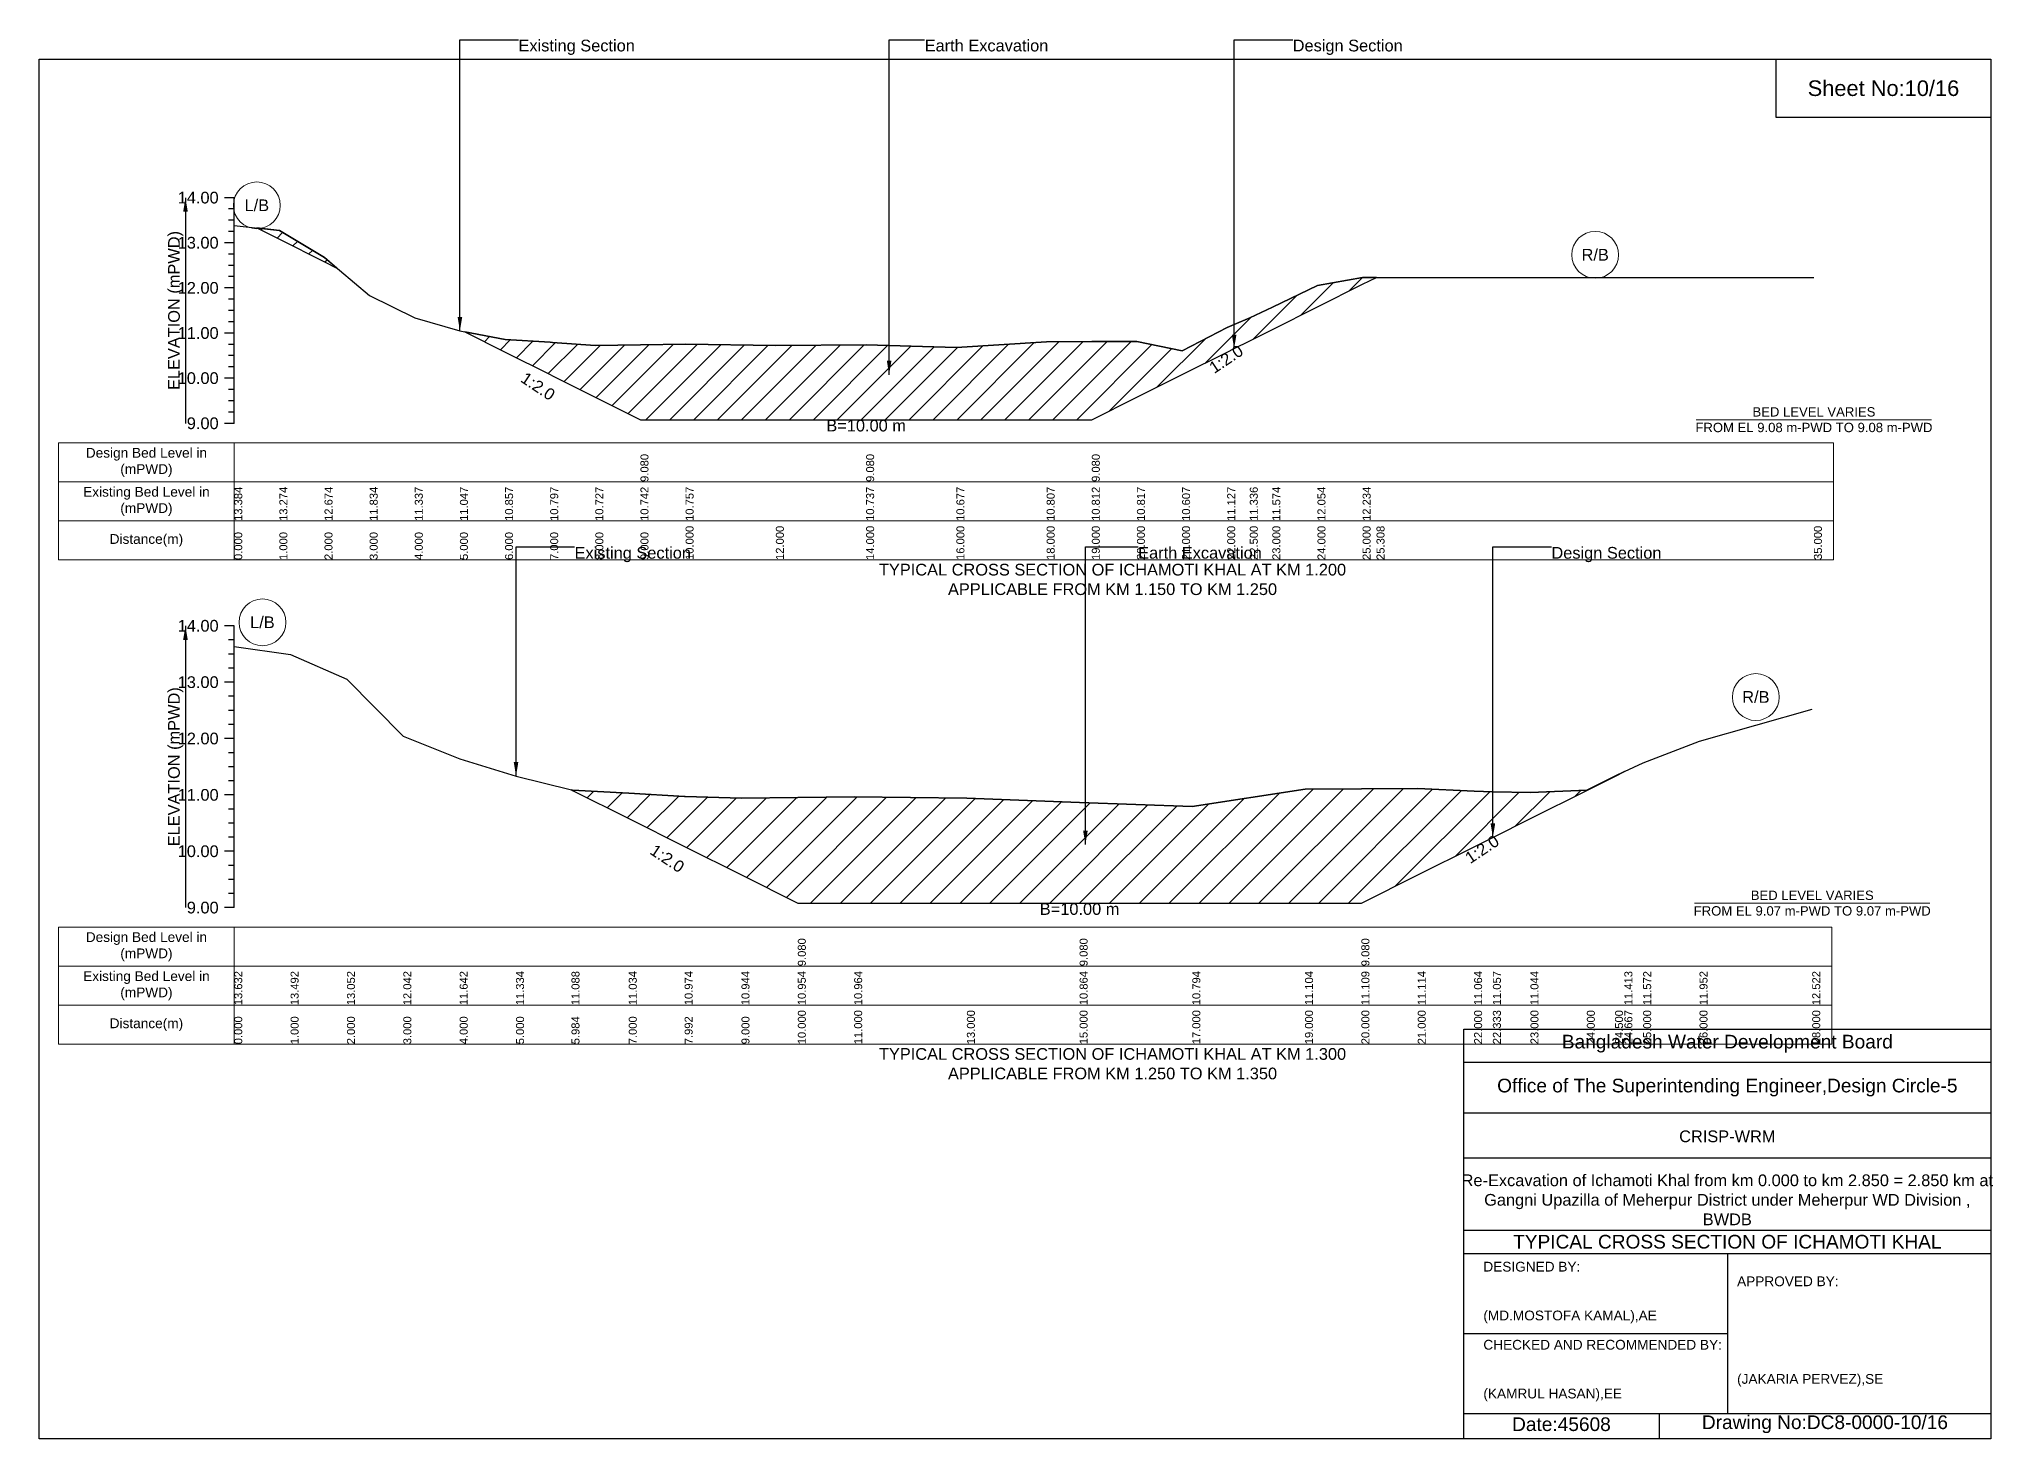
# Model space of a CAD drawing. Header units: inches. Extents: x 91000 to 258009, y -5656 to 391.
# Drawn here: x 190000 to 198009, y -5656 to 82 of the extents above; entities that cross this region are included whole.
import ezdxf

# ---------------------------------------------------------------- set-up
doc = ezdxf.new("R2010")
doc.units = ezdxf.units.IN
doc.header["$LTSCALE"] = 7
doc.header["$MEASUREMENT"] = 0
for name, color, linetype, lineweight in [('Cross section Data Border', 7, 'Continuous', 9), ('Cross Section Labels', 7, 'Continuous', 9), ('Existing_Bed_Level for Xsection', 7, 'Continuous', 25)]:
    doc.layers.add(name, color=color, linetype=linetype, lineweight=lineweight)
doc.styles.get("Standard").update_dxf_attribs({"font": 'arial.ttf'})
doc.dimstyles.get("Standard").update_dxf_attribs({"dimtxt": 0.18, "dimasz": 0.18, "dimexe": 0.18, "dimexo": 0.0625, "dimgap": 0.09, "dimtad": 0, "dimtih": 1, "dimtoh": 1, "dimdec": 4, "dimzin": 0, "dimdsep": 46, "dimtxsty": 'Standard', "dimcen": 0.09, "dimadec": 0, "dimazin": 0, "dimtfac": 1, "dimtdec": 4, "dimtofl": 0, "dimtmove": 0, "dimatfit": 3, "dimfxl": 1, "dimtolj": 1, "dimtzin": 0, "dimarcsym": 0})

msp = doc.modelspace()

# ---------------------------------------------------------------- hatches: boundary and pattern name
at = {"layer": 'Existing_Bed_Level for Xsection'}
h = msp.add_hatch(dxfattribs=at)
h.set_pattern_fill('ANSI31', color=256, scale=555, style=0)
h.paths.add_polyline_path([(190893, -692.5), (190985, -738.5), (191170, -831), (191221.1, -856.6), (191170, -813.6), (190985, -702.6)])
h = msp.add_hatch(dxfattribs=at)
h.set_pattern_fill('ANSI31', color=256, scale=555, style=0)
h.paths.add_polyline_path([(191744.7, -1118.3), (191910, -1201), (192095, -1293.5), (192104.8, -1298.4), (192280, -1386), (192465, -1478.5), (192650, -1478.5), (193020, -1478.5), (193390, -1478.5), (193760, -1478.5), (194130, -1478.5), (194315, -1478.5), (194500, -1386), (194685, -1293.5), (194870, -1201), (194898.5, -1186.8), (194962.5, -1154.7), (195055, -1108.5), (195240, -1016), (195425, -923.5), (195482, -895), (195425, -895), (195240, -928.3), (195055, -1017.1), (194962.5, -1061.1), (194898.5, -1087.9), (194870, -1099.8), (194685, -1196), (194500, -1157.2), (194315, -1158.1), (194130, -1159), (193760, -1183), (193390, -1172), (193020, -1173.8), (192650, -1168.2), (192465, -1171), (192280, -1173.8), (192104.8, -1161.5), (192095, -1160.8), (191910, -1149.8)])
h = msp.add_hatch(dxfattribs=at)
h.set_pattern_fill('ANSI31', color=256, scale=693, style=0)
h.paths.add_polyline_path([(192182.3, -2996.1), (192186, -2997.9), (192417, -3113.4), (192646.2, -3228), (192648, -3228.9), (192879, -3344.4), (193110, -3459.9), (193341, -3459.9), (193803, -3459.9), (194265, -3459.9), (194727, -3459.9), (195189, -3459.9), (195420, -3459.9), (195651, -3344.4), (195882, -3228.9), (195959, -3190.4), (196113, -3113.4), (196344, -2997.9), (196459.5, -2940.2), (196498, -2920.9), (196459.5, -2939.3), (196344, -2997), (196113, -3006.2), (195959, -3003.2), (195882, -3001.6), (195651, -2990.1), (195420, -2991.2), (195189, -2992.4), (194727, -3064), (194265, -3047.8), (193803, -3029.3), (193341, -3024.7), (193110, -3027), (192879, -3029.3), (192648, -3022.4), (192646.2, -3022.3), (192417, -3008.6), (192186, -2997)])

# ---------------------------------------------------------------- linework, layer by layer
for points in [[(190000, 0), (198000, 0), (198000, -5656), (190000, -5656)], [(197120, 0), (198000, 0), (198000, -240), (197120, -240)]]:
    msp.add_lwpolyline(points, close=True)
for points in [[(195840, -5656), (195840, -3976), (198000, -3976)], [(195840, -4112), (198000, -4112)], [(195840, -4320), (198000, -4320)], [(195840, -4504), (198000, -4504)], [(195840, -4800), (198000, -4800)], [(195840, -4896), (198000, -4896)], [(196920, -4896), (196920, -5552)], [(195840, -5224), (196920, -5224)], [(195840, -5552), (198000, -5552)], [(196640, -5552), (196640, -5656)]]:
    msp.add_lwpolyline(points)
at = {"layer": 'Cross section Data Border'}
for points in [[(190080, -1573.3), (197355, -1573.3), (197355, -2053.3), (190080, -2053.3)], [(190080, -3558.4), (197348, -3558.4), (197348, -4038.4), (190080, -4038.4)]]:
    msp.add_lwpolyline(points, close=True, dxfattribs=at)
for points in [[(190800, -1573.3), (190800, -2053.3)], [(190080, -1733.3), (197355, -1733.3)], [(190080, -1893.3), (197355, -1893.3)], [(190800, -3558.4), (190800, -4038.4)], [(190080, -3718.4), (197348, -3718.4)], [(190080, -3878.4), (197348, -3878.4)]]:
    msp.add_lwpolyline(points, dxfattribs=at)
at = {"layer": 'Cross Section Labels'}
for points in [[(196792.8, -1478.5), (197757.2, -1478.5)], [(196785.8, -3459.9), (197750.2, -3459.9)]]:
    msp.add_lwpolyline(points, dxfattribs=at)
for centre in [(190892.5, -599.9), (196378.5, -802.5), (190915.5, -2309.1), (197037, -2615.2)]:
    msp.add_circle(centre, 96, dxfattribs=at)
at = {"layer": 'Existing_Bed_Level for Xsection'}
for points in [[(190800, -568.3), (190760, -568.3)], [(190800, -614.5), (190776, -614.5)], [(190800, -1493.3), (190800, -1308.3), (190800, -1123.3), (190800, -938.3), (190800, -753.3), (190800, -568.3)], [(190800, -660.8), (190776, -660.8)], [(190800, -707), (190776, -707)], [(190800, -682.3), (190985, -702.6), (191170, -813.6), (191355, -969), (191540, -1061), (191725, -1114.6), (191744.7, -1118.3), (191910, -1149.8), (192095, -1160.8), (192104.8, -1161.5), (192280, -1173.8), (192465, -1171), (192465, -1171), (192650, -1168.2), (193020, -1173.8), (193390, -1172), (193390, -1172), (193760, -1183), (194130, -1159), (194315, -1158.1), (194315, -1158.1), (194500, -1157.2), (194685, -1196), (194870, -1099.8), (194898.5, -1087.9), (194962.5, -1061.1), (195055, -1017.1), (195240, -928.3), (195425, -895), (195482, -895), (197275, -895)], [(190800, -753.3), (190760, -753.3)], [(190800, -799.5), (190776, -799.5)], [(190800, -845.8), (190776, -845.8)], [(190800, -938.3), (190760, -938.3)], [(190800, -892), (190776, -892)], [(190800, -984.5), (190776, -984.5)], [(190800, -1030.8), (190776, -1030.8)], [(190800, -1077), (190776, -1077)], [(190800, -1123.3), (190760, -1123.3)], [(190800, -1169.5), (190776, -1169.5)], [(190800, -1215.8), (190776, -1215.8)], [(190800, -1262), (190776, -1262)], [(190800, -1308.3), (190760, -1308.3)], [(190800, -1354.5), (190776, -1354.5)], [(190800, -1400.8), (190776, -1400.8)], [(190800, -1493.3), (190760, -1493.3)], [(190800, -1447), (190776, -1447)], [(190800, -2323.4), (190760, -2323.4)], [(190800, -2381.2), (190776, -2381.2)], [(190800, -3478.4), (190800, -3247.4), (190800, -3016.4), (190800, -2785.4), (190800, -2554.4), (190800, -2323.4)], [(190800, -2438.9), (190776, -2438.9)], [(190800, -2408.4), (191031, -2440.8), (191262, -2542.4), (191493, -2775.7), (191724, -2868.1), (191955, -2939.3), (192182.3, -2996.1), (192186, -2997), (192417, -3008.6), (192646.2, -3022.3), (192648, -3022.4), (192879, -3029.3), (193110, -3027), (193110, -3027), (193341, -3024.7), (193803, -3029.3), (194265, -3047.8), (194265, -3047.8), (194727, -3064), (195189, -2992.4), (195420, -2991.2), (195420, -2991.2), (195651, -2990.1), (195882, -3001.6), (195959, -3003.2), (196113, -3006.2), (196344, -2997), (196459.5, -2939.3), (196498, -2920.9), (196575, -2884.3), (196806, -2796.5), (197268, -2664.8)], [(190800, -2554.4), (190760, -2554.4)], [(190800, -2496.7), (190776, -2496.7)], [(190800, -2612.2), (190776, -2612.2)], [(190800, -2669.9), (190776, -2669.9)], [(190800, -2785.4), (190760, -2785.4)], [(190800, -2727.7), (190776, -2727.7)], [(190800, -2843.2), (190776, -2843.2)], [(190800, -2900.9), (190776, -2900.9)], [(190800, -2958.7), (190776, -2958.7)], [(190800, -3016.4), (190760, -3016.4)], [(190800, -3074.2), (190776, -3074.2)], [(190800, -3131.9), (190776, -3131.9)], [(190800, -3189.7), (190776, -3189.7)], [(190800, -3247.4), (190760, -3247.4)], [(190800, -3305.2), (190776, -3305.2)], [(190800, -3362.9), (190776, -3362.9)], [(190800, -3420.7), (190776, -3420.7)], [(190800, -3478.4), (190760, -3478.4)]]:
    msp.add_lwpolyline(points, dxfattribs=at)
for points in [[(190893, -692.5), (190985, -738.5), (191170, -831), (191221.1, -856.6), (191170, -813.6), (190985, -702.6)], [(191744.7, -1118.3), (191744.7, -1118.3), (191910, -1201), (192095, -1293.5), (192104.8, -1298.4), (192280, -1386), (192465, -1478.5), (192465, -1478.5), (192650, -1478.5), (193020, -1478.5), (193390, -1478.5), (193390, -1478.5), (193760, -1478.5), (194130, -1478.5), (194315, -1478.5), (194315, -1478.5), (194500, -1386), (194685, -1293.5), (194870, -1201), (194898.5, -1186.8), (194962.5, -1154.7), (195055, -1108.5), (195240, -1016), (195425, -923.5), (195482, -895), (195482, -895), (195482, -895), (195425, -895), (195240, -928.3), (195055, -1017.1), (194962.5, -1061.1), (194898.5, -1087.9), (194870, -1099.8), (194685, -1196), (194500, -1157.2), (194315, -1158.1), (194315, -1158.1), (194130, -1159), (193760, -1183), (193390, -1172), (193390, -1172), (193020, -1173.8), (192650, -1168.2), (192465, -1171), (192465, -1171), (192280, -1173.8), (192104.8, -1161.5), (192095, -1160.8), (191910, -1149.8), (191744.7, -1118.3)], [(192182.3, -2996.1), (192182.3, -2996.1), (192186, -2997.9), (192417, -3113.4), (192646.2, -3228), (192648, -3228.9), (192879, -3344.4), (193110, -3459.9), (193110, -3459.9), (193341, -3459.9), (193803, -3459.9), (194265, -3459.9), (194265, -3459.9), (194727, -3459.9), (195189, -3459.9), (195420, -3459.9), (195420, -3459.9), (195651, -3344.4), (195882, -3228.9), (195959, -3190.4), (196113, -3113.4), (196344, -2997.9), (196459.5, -2940.2), (196498, -2920.9), (196459.5, -2939.3), (196344, -2997), (196113, -3006.2), (195959, -3003.2), (195882, -3001.6), (195651, -2990.1), (195420, -2991.2), (195420, -2991.2), (195189, -2992.4), (194727, -3064), (194265, -3047.8), (194265, -3047.8), (193803, -3029.3), (193341, -3024.7), (193110, -3027), (193110, -3027), (192879, -3029.3), (192648, -3022.4), (192646.2, -3022.3), (192417, -3008.6), (192186, -2997), (192182.3, -2996.1)]]:
    msp.add_lwpolyline(points, close=True, dxfattribs=at)

# ---------------------------------------------------------------- texts
at = {"attachment_point": 5}
for s, insert, char_height in [('Sheet No:10/16', (197560, -120), 64), ('Bangladesh Water Development Board', (196920, -4036), 56), ('Office of The Superintending Engineer,Design Circle-5', (196920, -4216), 56)]:
    msp.add_mtext(s, dxfattribs=dict(at, insert=insert, char_height=char_height))
for s, insert, char_height, width, attachment_point in [('CRISP-WRM', (196920, -4416), 48, 2240, 5), ('Re-Excavation of Ichamoti Khal from km 0.000 to km 2.850 = 2.850 km at^JGangni Upazilla of Meherpur District under Meherpur WD Division ,^JBWDB', (196920, -4676), 48, 2160, 5), ('TYPICAL CROSS SECTION OF ICHAMOTI KHAL', (196920, -4848), 56, 2240, 5), ('DESIGNED BY:^J^J^J(MD.MOSTOFA KAMAL),AE', (195920, -5056), 40, 1120, 4), ('APPROVED BY:^J^J^J^J^J^J(JAKARIA PERVEZ),SE', (196960, -5216), 40, 1120, 4), ('CHECKED AND RECOMMENDED BY:^J^J^J(KAMRUL HASAN),EE', (195920, -5376), 40, 1120, 4), ('Date:45608', (196240, -5596), 56, 1120, 5), ('Drawing No:DC8-0000-10/16', (197320, -5596), 56, 1760, 5)]:
    msp.add_mtext(s, dxfattribs=dict(insert=insert, char_height=char_height, width=width, attachment_point=attachment_point))
at = {"layer": 'Cross section Data Border', "char_height": 40, "width": 640, "attachment_point": 5}
for s, insert in [('Design Bed Level in (mPWD)', (190440, -1653.3)), ('Existing Bed Level in (mPWD)', (190440, -1813.3)), ('Distance(m)', (190440, -1973.3)), ('Design Bed Level in (mPWD)', (190440, -3638.4)), ('Existing Bed Level in (mPWD)', (190440, -3798.4)), ('Distance(m)', (190440, -3958.4))]:
    msp.add_mtext(s, dxfattribs=dict(at, insert=insert))
at = {"layer": 'Cross Section Labels'}
for s, insert, char_height, attachment_point in [('Existing Section', (191965, 79.2), 48, 1), ('Earth Excavation', (193630, 79.2), 48, 1), ('Design Section', (195138.5, 79.2), 48, 1), ('L/B', (190892.5, -599.9), 48, 5), ('R/B', (196378.5, -802.5), 48, 5), ('BED LEVEL VARIES ^JFROM EL 9.08 m-PWD TO 9.08 m-PWD', (197275, -1478.5), 38.4, 5), ('B=10.00 m', (193390, -1478.5), 48, 2), ('Existing Section', (192195, -2000), 48, 1), ('Earth Excavation', (194505, -2000), 48, 1), ('Design Section', (196199, -2000), 48, 1), ('TYPICAL CROSS SECTION OF ICHAMOTI KHAL AT KM 1.200^JAPPLICABLE FROM KM 1.150 TO KM 1.250', (194400, -2133.3), 48, 5), ('L/B', (190915.5, -2309.1), 48, 5), ('R/B', (197037, -2615.2), 48, 5), ('BED LEVEL VARIES ^JFROM EL 9.07 m-PWD TO 9.07 m-PWD', (197268, -3459.9), 38.4, 5), ('B=10.00 m', (194265, -3459.9), 48, 2), ('TYPICAL CROSS SECTION OF ICHAMOTI KHAL AT KM 1.300^JAPPLICABLE FROM KM 1.250 TO KM 1.350', (194400, -4118.4), 48, 5)]:
    msp.add_mtext(s, dxfattribs=dict(at, insert=insert, char_height=char_height, attachment_point=attachment_point))
at = {"layer": 'Cross Section Labels', "char_height": 48, "attachment_point": 2}
for insert, rotation in [((194852.2, -1209.9), 33.69007), ((192058.6, -1321.5), 326.30993), ((195901.2, -3219.3), 33.69007), ((192588.4, -3256.9), 326.30993)]:
    msp.add_mtext('1:2.0', dxfattribs=dict(at, insert=insert, rotation=rotation))
at = {"layer": 'Existing_Bed_Level for Xsection', "char_height": 48, "attachment_point": 6}
for s, insert in [('14.00', (190736, -568.3)), ('13.00', (190736, -753.3)), ('12.00', (190736, -938.3)), ('11.00', (190736, -1123.3)), ('10.00', (190736, -1308.3)), ('9.00', (190736, -1493.3)), ('14.00', (190736, -2323.4)), ('13.00', (190736, -2554.4)), ('12.00', (190736, -2785.4)), ('11.00', (190736, -3016.4)), ('10.00', (190736, -3247.4)), ('9.00', (190736, -3478.4))]:
    msp.add_mtext(s, dxfattribs=dict(at, insert=insert))
at = {"layer": 'Existing_Bed_Level for Xsection', "rotation": 90}
for s, insert, char_height, attachment_point in [('ELEVATION (mPWD)', (190560, -1030.8), 48, 5), ('9.080', (192465, -1733.3), 32.8, 1), ('9.080', (193390, -1733.3), 32.8, 1), ('9.080', (194315, -1733.3), 32.8, 1), ('13.384', (190800, -1893.3), 32.8, 1), ('13.274', (190985, -1893.3), 32.8, 1), ('12.674', (191170, -1893.3), 32.8, 1), ('11.834', (191355, -1893.3), 32.8, 1), ('11.337', (191540, -1893.3), 32.8, 1), ('11.047', (191725, -1893.3), 32.8, 1), ('10.857', (191910, -1893.3), 32.8, 1), ('10.797', (192095, -1893.3), 32.8, 1), ('10.727', (192280, -1893.3), 32.8, 1), ('10.742', (192465, -1893.3), 32.8, 1), ('10.757', (192650, -1893.3), 32.8, 1), ('10.737', (193390, -1893.3), 32.8, 1), ('10.677', (193760, -1893.3), 32.8, 1), ('10.807', (194130, -1893.3), 32.8, 1), ('10.812', (194315, -1893.3), 32.8, 1), ('10.817', (194500, -1893.3), 32.8, 1), ('10.607', (194685, -1893.3), 32.8, 1), ('11.127', (194870, -1893.3), 32.8, 1), ('11.336', (194962.5, -1893.3), 32.8, 1), ('11.574', (195055, -1893.3), 32.8, 1), ('12.054', (195240, -1893.3), 32.8, 1), ('12.234', (195425, -1893.3), 32.8, 1), ('10.000', (192650, -2053.3), 32.8, 1), ('12.000', (193020, -2053.3), 32.8, 1), ('14.000', (193390, -2053.3), 32.8, 1), ('16.000', (193760, -2053.3), 32.8, 1), ('18.000', (194130, -2053.3), 32.8, 1), ('19.000', (194315, -2053.3), 32.8, 1), ('20.000', (194500, -2053.3), 32.8, 1), ('21.000', (194685, -2053.3), 32.8, 1), ('22.000', (194870, -2053.3), 32.8, 1), ('22.500', (194962.5, -2053.3), 32.8, 1), ('23.000', (195055, -2053.3), 32.8, 1), ('24.000', (195240, -2053.3), 32.8, 1), ('25.000', (195425, -2053.3), 32.8, 1), ('25.308', (195482, -2053.3), 32.8, 1), ('35.000', (197275, -2053.3), 32.8, 1), ('0.000', (190800, -2053.3), 32.8, 1), ('1.000', (190985, -2053.3), 32.8, 1), ('2.000', (191170, -2053.3), 32.8, 1), ('3.000', (191355, -2053.3), 32.8, 1), ('4.000', (191540, -2053.3), 32.8, 1), ('5.000', (191725, -2053.3), 32.8, 1), ('6.000', (191910, -2053.3), 32.8, 1), ('7.000', (192095, -2053.3), 32.8, 1), ('8.000', (192280, -2053.3), 32.8, 1), ('9.000', (192465, -2053.3), 32.8, 1), ('ELEVATION (mPWD)', (190560, -2900.9), 48, 5), ('9.080', (193110, -3718.4), 32.8, 1), ('9.080', (194265, -3718.4), 32.8, 1), ('9.080', (195420, -3718.4), 32.8, 1), ('13.632', (190800, -3878.4), 32.8, 1), ('13.492', (191031, -3878.4), 32.8, 1), ('13.052', (191262, -3878.4), 32.8, 1), ('12.042', (191493, -3878.4), 32.8, 1), ('11.642', (191724, -3878.4), 32.8, 1), ('11.334', (191955, -3878.4), 32.8, 1), ('11.088', (192182.3, -3878.4), 32.8, 1), ('11.034', (192417, -3878.4), 32.8, 1), ('10.974', (192646.2, -3878.4), 32.8, 1), ('10.944', (192879, -3878.4), 32.8, 1), ('10.954', (193110, -3878.4), 32.8, 1), ('10.964', (193341, -3878.4), 32.8, 1), ('10.864', (194265, -3878.4), 32.8, 1), ('10.794', (194727, -3878.4), 32.8, 1), ('11.104', (195189, -3878.4), 32.8, 1), ('11.109', (195420, -3878.4), 32.8, 1), ('11.114', (195651, -3878.4), 32.8, 1), ('11.064', (195882, -3878.4), 32.8, 1), ('11.057', (195959, -3878.4), 32.8, 1), ('11.044', (196113, -3878.4), 32.8, 1), ('11.413', (196498, -3878.4), 32.8, 1), ('11.572', (196575, -3878.4), 32.8, 1), ('11.952', (196806, -3878.4), 32.8, 1), ('12.522', (197268, -3878.4), 32.8, 1), ('10.000', (193110, -4038.4), 32.8, 1), ('11.000', (193341, -4038.4), 32.8, 1), ('13.000', (193803, -4038.4), 32.8, 1), ('15.000', (194265, -4038.4), 32.8, 1), ('17.000', (194727, -4038.4), 32.8, 1), ('19.000', (195189, -4038.4), 32.8, 1), ('20.000', (195420, -4038.4), 32.8, 1), ('21.000', (195651, -4038.4), 32.8, 1), ('22.000', (195882, -4038.4), 32.8, 1), ('22.333', (195959, -4038.4), 32.8, 1), ('23.000', (196113, -4038.4), 32.8, 1), ('24.000', (196344, -4038.4), 32.8, 1), ('24.500', (196459.5, -4038.4), 32.8, 1), ('24.667', (196498, -4038.4), 32.8, 1), ('25.000', (196575, -4038.4), 32.8, 1), ('26.000', (196806, -4038.4), 32.8, 1), ('28.000', (197268, -4038.4), 32.8, 1), ('0.000', (190800, -4038.4), 32.8, 1), ('1.000', (191031, -4038.4), 32.8, 1), ('2.000', (191262, -4038.4), 32.8, 1), ('3.000', (191493, -4038.4), 32.8, 1), ('4.000', (191724, -4038.4), 32.8, 1), ('5.000', (191955, -4038.4), 32.8, 1), ('5.984', (192182.3, -4038.4), 32.8, 1), ('7.000', (192417, -4038.4), 32.8, 1), ('7.992', (192646.2, -4038.4), 32.8, 1), ('9.000', (192879, -4038.4), 32.8, 1)]:
    msp.add_mtext(s, dxfattribs=dict(at, insert=insert, char_height=char_height, attachment_point=attachment_point))

# ---------------------------------------------------------------- leaders
at = {"layer": 'Cross Section Labels', "annotation_type": 0, "has_hookline": 1, "hookline_direction": 0}
for points, text_width in [([(191725, -1114.6), (191725, 79.2), (191964.9, 79.2)], 467.2), ([(193484.3, -1294.1), (193484.3, 79.2), (193629.9, 79.2)], 497), ([(194898.5, -1186.8), (194898.5, 79.2), (195138.4, 79.2)], 441.2), ([(191955, -2939.3), (191955, -2000), (192194.9, -2000)], 467.2), ([(194288.8, -3219.9), (194288.8, -2000), (194504.9, -2000)], 497), ([(195959, -3190.4), (195959, -2000), (196198.9, -2000)], 441.2)]:
    msp.add_leader(points, dimstyle='Standard', override={"dimasz": 57.6}, dxfattribs=dict(at, text_width=text_width))
at = {"layer": 'Existing_Bed_Level for Xsection'}
for points in [[(190600, -568.3), (190600, -1493.3)], [(190600, -2323.4), (190600, -3478.4)]]:
    msp.add_leader(points, dimstyle='Standard', override={"dimasz": 57.6}, dxfattribs=at)

doc.saveas('drawing.dxf')
